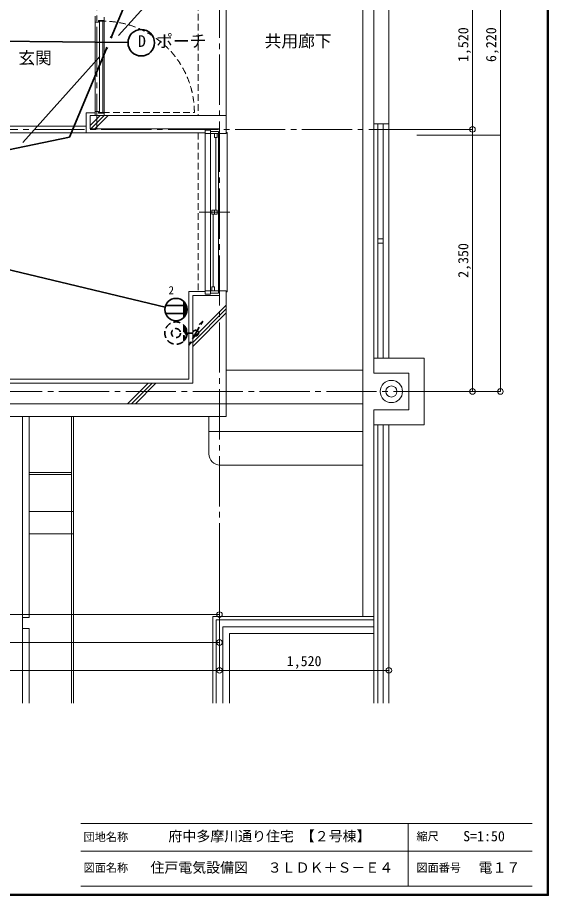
# Model space of a CAD drawing. Units: millimetres at full size, sheet at 1:50. Extents: x -9674 to 9699, y -6794 to 6791.
# Drawn here: x 4936 to 9699, y -6794 to 1077 of the extents above; entities that cross this region are included whole.
import ezdxf
from ezdxf.enums import TextEntityAlignment as Align

# ---------------------------------------------------------------- set-up
doc = ezdxf.new("R2010")
doc.units = ezdxf.units.MM
doc.header["$LTSCALE"] = 50
doc.header["$PDMODE"] = 32
doc.header["$PDSIZE"] = 50
doc.linetypes.add('CHAIN2', pattern=[12, 9, -1, 1, -1])
doc.linetypes.add('DASHED1', pattern=[1.8, 1.2, -0.6])
for name, color, linetype, lineweight in [('0-0_図面枠', 7, 'Continuous', 9), ('0-1_タイトル', 7, 'Continuous', 9), ('1-0_芯', 134, 'CHAIN2', 9), ('1-1_躯体', 134, 'Continuous', 9), ('1-2_間仕切', 134, 'Continuous', 9), ('1-3_建具', 134, 'Continuous', 9), ('1-6_ﾊﾞﾙｺﾆｰ・階段', 134, 'Continuous', 9), ('1-8_ハッチ', 134, 'Continuous', 9), ('1-B_寸法', 134, 'Continuous', 9), ('1-C_梁', 134, 'DASHED1', 9), ('2-0_芯', 2, 'Continuous', 35), ('2-E', 2, 'Continuous', 35), ('3-2', 3, 'DASHED1', 35), ('3-3', 1, 'Continuous', 25), ('3-E', 3, 'Continuous', 35)]:
    doc.layers.add(name, color=color, linetype=linetype, lineweight=lineweight)
doc.layers.add('1-A_文字', color=134, linetype='Continuous')
doc.styles.add('ＭＳ ゴシック', font='')
doc.styles.get('ＭＳ ゴシック').set_extended_font_data('MS Gothic')

msp = doc.modelspace()

# ---------------------------------------------------------------- linework, layer by layer
at = {"layer": '0-0_図面枠'}
for p, q in [((9688.35, -6783.35), (9688.35, 6780.85)), ((9690.11, -6785.11), (9690.11, 6782.61)), ((9691.87, -6786.88), (9691.87, 6784.38)), ((9693.64, 6786.14), (9693.64, -6788.64)), ((9695.4, -6790.4), (9695.4, 6787.9)), ((9697.16, -6792.16), (9697.16, 6789.66)), ((-9673.92, -6793.93), (9698.92, -6793.93)), ((-9672.16, -6792.16), (9697.16, -6792.16)), ((-9670.4, -6790.4), (9695.4, -6790.4)), ((9693.64, -6788.64), (-9668.64, -6788.64)), ((-9666.87, -6786.88), (9691.87, -6786.88)), ((-9665.11, -6785.11), (9690.11, -6785.11)), ((-9663.35, -6783.35), (9688.35, -6783.35))]:
    msp.add_line(p, q, dxfattribs=at)
msp.add_lwpolyline([(9698.92, -6793.93), (9698.92, 6791.43), (-9673.92, 6791.43)], dxfattribs=at)
at = {"layer": '0-1_タイトル'}
for p, q in [((5503.35, -6148.35), (9553.35, -6148.35)), ((8439.55, -6148.35), (8439.55, -6710.85)), ((5503.35, -6398.35), (9553.35, -6398.35)), ((5503.35, -6710.85), (9553.35, -6710.85))]:
    msp.add_line(p, q, dxfattribs=at)
at = {"layer": '1-0_芯'}
for p, q in [((6747.5, 4944.23), (6747.5, -3525.77)), ((5647.5, 1594.23), (5647.5, 74.23)), ((2687.5, 74.23), (8517.5, 74.23)), ((-8492.5, -2275.77), (8517.5, -2275.77))]:
    msp.add_line(p, q, dxfattribs=at)
at = {"layer": '1-1_躯体'}
for p, q in [((5587.5, 198.23), (5587.5, 78.23)), ((5587.5, 198.23), (6807.5, 198.23)), ((6807.5, 198.23), (6807.5, 36.23)), ((5587.5, 78.23), (6747.5, 78.23)), ((6747.5, 78.23), (6747.5, 36.23)), ((6747.5, 36.23), (6807.5, 36.23)), ((6507.5, -1415.77), (6507.5, -2200.77)), ((6507.5, -1415.77), (6747.5, -1415.77)), ((6807.5, -1373.77), (6807.5, -2385.77)), ((4374.5, -2200.77), (6507.5, -2200.77)), ((4332.5, -2385.77), (6807.5, -2385.77))]:
    msp.add_line(p, q, dxfattribs=at)
msp.add_lwpolyline([(6747.5, -1415.77), (6747.5, -1373.77), (6807.5, -1373.77)], dxfattribs=at)
at = {"layer": '1-2_間仕切'}
for p, q in [((5552.5, 104.23), (3567.5, 104.23)), ((5552.5, 43.23), (3567.5, 43.23))]:
    msp.add_line(p, q, dxfattribs=at)
at = {"layer": '1-3_建具'}
for p, q in [((5632.5, 1089.23), (5632.5, 1034.23)), ((5662.5, 1034.23), (5632.5, 1034.23)), ((5632.5, 1034.23), (5632.5, 234.23)), ((5662.5, 1034.23), (5662.5, 1049.23)), ((5672.5, 224.23), (5672.5, 1044.23)), ((5702.5, 1044.23), (5672.5, 1044.23)), ((5702.5, 224.23), (5702.5, 1044.23)), ((5712.5, 219.23), (5712.5, 1049.23)), ((5662.5, 234.23), (5632.5, 234.23)), ((5632.5, 198.23), (5632.5, 234.23)), ((5632.5, 198.23), (5632.5, 219.23)), ((5702.5, 224.23), (5672.5, 224.23)), ((5712.5, 219.23), (5712.5, 198.23)), ((6620.5, 66.23), (6621.53, 66.23)), ((6620.5, 66.23), (6620.5, 36.23)), ((6620.5, 66.23), (6667.5, 66.23)), ((6620.5, 36.23), (6667.5, 36.23)), ((6620.5, -1373.77), (6620.5, 36.23)), ((6667.5, 66.23), (6667.5, 36.23)), ((6737.5, 56.23), (6667.5, 56.23)), ((6667.5, 36.23), (6737.5, 36.23)), ((6667.5, 21.23), (6667.5, 36.23)), ((6667.5, 21.23), (6667.5, -1358.77)), ((6702.5, 1.23), (6702.5, 36.23)), ((6726.5, 1.23), (6702.5, 1.23)), ((6714.5, -651.27), (6714.5, 1.23)), ((6726.5, 1.23), (6726.5, 36.23)), ((6737.5, 56.23), (6737.5, 21.23)), ((6737.5, 21.23), (6737.5, -1358.77)), ((6807.5, 46.23), (6817.5, 46.23)), ((6817.5, -1383.77), (6817.5, 46.23)), ((6840.98, -668.77), (6564.02, -668.77)), ((6678.5, -651.27), (6726.5, -651.27)), ((6690.5, -686.27), (6690.5, -1338.77)), ((6702.5, -651.27), (6702.5, -686.27)), ((6726.5, -651.27), (6726.5, -686.27)), ((6620.5, -1403.77), (6620.5, -1373.77)), ((6620.5, -1373.77), (6667.5, -1373.77)), ((6620.5, -1403.77), (6667.5, -1403.77)), ((6667.5, -1358.77), (6667.5, -1373.77)), ((6667.5, -1373.77), (6737.5, -1373.77)), ((6667.5, -1403.77), (6667.5, -1373.77)), ((6737.5, -1393.77), (6667.5, -1393.77)), ((6678.5, -1338.77), (6702.5, -1338.77)), ((6678.5, -1338.77), (6678.5, -1373.77)), ((6702.5, -1338.77), (6702.5, -1373.77)), ((6737.5, -1393.77), (6737.5, -1358.77)), ((6807.5, -1383.77), (6817.5, -1383.77))]:
    msp.add_line(p, q, dxfattribs=at)
at = {"layer": '1-3_建具', "linetype": 'DASHED1'}
msp.add_line((5702.5, 224.23), (6522.5, 224.23), dxfattribs=at)
at = {"layer": '1-3_建具'}
for points in [[(5662.5, 1049.23), (5712.5, 1049.23), (5712.5, 1079.23)], [(5662.5, 234.23), (5662.5, 219.23), (5712.5, 219.23)], [(6678.5, -651.27), (6678.5, -686.27), (6726.5, -686.27)]]:
    msp.add_lwpolyline(points, dxfattribs=at)
at = {"layer": '1-3_建具', "linetype": 'DASHED1'}
msp.add_arc((5702.5, 224.23), 820, 0, 90, dxfattribs=at)
at = {"layer": '1-6_ﾊﾞﾙｺﾆｰ・階段'}
for p, q in [((8032.5, -4294.4), (8032.5, 2017.22)), ((8132.5, 124.23), (8132.5, 1986.16)), ((6807.5, 1470.23), (6807.5, 198.23)), ((8167.5, 124.23), (8167.5, -1975.77)), ((8217.5, 124.23), (8217.5, -1975.77)), ((8267.5, 124.23), (8267.5, -1975.77)), ((8167.5, -905.77), (8217.5, -905.77)), ((8167.5, -945.77), (8217.5, -945.77)), ((8132.5, -1975.77), (8582.5, -1975.77)), ((8582.5, -1975.77), (8582.5, -2575.77)), ((6807.5, -2085.77), (8032.5, -2085.77)), ((6807.5, -2385.77), (8032.5, -2385.77)), ((6807.5, -2500.77), (6807.5, -2385.77)), ((4342.5, -2500.77), (6807.5, -2500.77)), ((4979.5, -2500.77), (4979.5, -5071.4)), ((5039.5, -2500.77), (5039.5, -4300.77)), ((5419.5, -2500.77), (5419.5, -5071.4)), ((5439.5, -2500.77), (5439.5, -5071.4)), ((6652.5, -2835.77), (6652.5, -2500.77)), ((8132.5, -2440.77), (8447.5, -2440.77)), ((8132.5, -2440.77), (8132.5, -2575.77)), ((8132.5, -2575.77), (8582.5, -2575.77)), ((8132.5, -2575.77), (8132.5, -5071.4)), ((8167.5, -2575.77), (8167.5, -5071.4)), ((8217.5, -2575.77), (8217.5, -5071.4)), ((8267.5, -2575.77), (8267.5, -5071.4)), ((6652.5, -2635.77), (8032.5, -2635.77)), ((6752.5, -2935.77), (8032.5, -2935.77)), ((5039.5, -3000.77), (5419.5, -3000.77)), ((5039.5, -3020.77), (5419.5, -3020.77)), ((5039.5, -3350.77), (5439.5, -3350.77)), ((5039.5, -3550.77), (5439.5, -3550.77)), ((5039.5, -4300.77), (4979.5, -4300.77)), ((6687.5, -4294.4), (6687.5, -5071.4)), ((8132.5, -4294.4), (6687.5, -4294.4)), ((6717.5, -4324.4), (6717.5, -5071.4)), ((8132.5, -4324.4), (6717.5, -4324.4)), ((5039.5, -4400.77), (4979.5, -4400.77)), ((5039.5, -4400.77), (5039.5, -5071.4)), ((6837.5, -4444.4), (6837.5, -5071.4)), ((8132.5, -4444.4), (6837.5, -4444.4))]:
    msp.add_line(p, q, dxfattribs=at)
for points in [[(8132.5, 124.23), (8267.5, 124.23), (8267.5, 1944.23)], [(8132.5, 124.23), (8132.5, -1975.77), (8132.5, -2110.77)], [(8132.5, -2110.77), (8447.5, -2110.77), (8447.5, -2440.77)], [(8132.5, -4384.4), (6777.5, -4384.4), (6777.5, -5071.4)]]:
    msp.add_lwpolyline(points, dxfattribs=at)
for radius in [100, 50]:
    msp.add_circle((8290, -2275.77), radius, dxfattribs=at)
msp.add_arc((6752.5, -2835.77), 100, 180, 270, dxfattribs=at)
at = {"layer": '1-8_ハッチ'}
for p, q in [((5552.5, 223.23), (5552.5, 43.23)), ((5552.5, 223.23), (5632.5, 223.23)), ((5587.5, 107.88), (5677.85, 198.23)), ((5593.2, 78.23), (5713.2, 198.23)), ((5628.56, 78.23), (5748.56, 198.23)), ((5552.5, 43.23), (6620.5, 43.23)), ((6472.5, -1380.77), (6472.5, -2165.77)), ((6472.5, -1380.77), (6620.5, -1380.77)), ((6507.5, -1800.55), (6807.5, -1500.55)), ((6507.5, -1835.9), (6807.5, -1535.9)), ((6507.5, -1871.26), (6807.5, -1571.26)), ((4362.5, -2165.77), (6472.5, -2165.77)), ((5922.27, -2385.77), (6107.27, -2200.77)), ((5957.63, -2385.77), (6142.63, -2200.77)), ((5992.98, -2385.77), (6177.98, -2200.77))]:
    msp.add_line(p, q, dxfattribs=at)
at = {"layer": '1-B_寸法'}
for p, q in [((9267.5, 3944.23), (9267.5, -2275.77)), ((9017.5, 1594.23), (9017.5, 74.23)), ((8517.5, 74.23), (9017.5, 74.23)), ((8517.5, 21.23), (9267.5, 21.23)), ((9017.5, 74.23), (9017.5, -2275.77)), ((8517.5, -2275.77), (9267.5, -2275.77)), ((6747.5, -4775.77), (6747.5, -3525.77)), ((8267.5, -4775.77), (8267.5, -3525.77)), ((2687.5, -4275.77), (6747.5, -4275.77)), ((1917.5, -4525.77), (6747.5, -4525.77)), ((-6752.5, -4775.77), (6747.5, -4775.77)), ((6747.5, -4775.77), (8267.5, -4775.77))]:
    msp.add_line(p, q, dxfattribs=at)
for p in [(9017.5, 74.23), (9017.5, -2275.77), (9267.5, -2275.77), (6747.5, -4275.77), (6747.5, -4525.77), (6747.5, -4775.77), (8267.5, -4775.77)]:
    msp.add_point(p, dxfattribs=at)
at = {"layer": '1-C_梁'}
for p, q in [((6557.5, 1470.23), (6557.5, 198.23)), ((6557.5, 43.23), (6557.5, -1380.77))]:
    msp.add_line(p, q, dxfattribs=at)
at = {"layer": '2-0_芯'}
for p, q in [((4630.01, 867.34), (5927.58, 852.71)), ((4639.63, -1131.41), (6260.08, -1519.12)), ((6427.67, -1612.53), (6427.67, -1469.7)), ((6430.67, -1609.46), (6430.67, -1472.78)), ((6436.67, -1602.43), (6436.67, -1479.81)), ((6442.67, -1593.8), (6442.67, -1488.44)), ((6451.35, -1506.12), (6263.95, -1506.12)), ((6448.67, -1582.58), (6448.67, -1499.65)), ((6454.67, -1565.44), (6454.67, -1516.8)), ((6451.35, -1576.12), (6263.95, -1576.12))]:
    msp.add_line(p, q, dxfattribs=at)
msp.add_circle((6357.65, -1541.12), 100.02, dxfattribs=at)
at = {"layer": '2-E'}
msp.add_circle((6046.34, 851.37), 118.77, dxfattribs=at)
at = {"layer": '3-2'}
for p, q in [((6534.6, -1752.12), (6597.1, -1643.87)), ((6597.1, -1643.87), (6566.2, -1674.77)), ((6427.65, -1680.71), (6427.65, -1823.53)), ((6433.65, -1687.13), (6433.65, -1817.11)), ((6439.65, -1694.88), (6439.65, -1809.36)), ((6445.65, -1704.62), (6445.65, -1799.62)), ((6451.65, -1718), (6451.65, -1786.24)), ((6457.65, -1752.12), (6509.6, -1752.12)), ((6534.6, -1752.12), (6472.1, -1860.37)), ((6472.1, -1860.37), (6503, -1829.47))]:
    msp.add_line(p, q, dxfattribs=at)
for centre, radius in [((6357.65, -1752.12), 100), ((6357.65, -1752.12), 40), ((6534.6, -1752.12), 25)]:
    msp.add_circle(centre, radius, dxfattribs=at)
at = {"layer": '3-3'}
for p, q in [((6125.81, 1230.73), (5842.49, 914.56)), ((5674.84, 727.47), (4983.69, -43.81))]:
    msp.add_line(p, q, dxfattribs=at)
at = {"layer": '3-E'}
for p, q in [((5960.43, 1340.23), (5776.17, 899.24)), ((5766.95, 903.1), (5785.4, 895.39)), ((5736.32, 803.86), (5402.27, 4.38)), ((5727.09, 807.71), (5745.54, 800)), ((5402.27, 4.38), (4765.3, -125.97))]:
    msp.add_line(p, q, dxfattribs=at)

# ---------------------------------------------------------------- texts
at = {"layer": '0-1_タイトル', "style": 'ＭＳ ゴシック'}
for s, height, p in [('府中多摩川通り住宅 【２号棟】', 91.64, (6290.2, -6335.85)), ('縮尺', 73.31, (8514.55, -6323.35)), ('S=1:50', 91.64, (8933.95, -6335.85)), ('団地名称', 73.31, (5528.35, -6328.57)), ('図面名称', 73.31, (5528.35, -6604.6)), ('住戸電気設備図', 91.64, (6128.35, -6617.1)), ('３ＬＤＫ＋Ｓ－Ｅ４', 91.64, (7180.86, -6617.1)), ('図面番号', 73.31, (8514.55, -6604.6)), ('電１７', 91.64, (9071.45, -6617.1))]:
    msp.add_text(s, height=height, dxfattribs=at).set_placement(p, align=Align.BOTTOM_LEFT)
at = {"layer": '1-A_文字', "style": 'ＭＳ ゴシック'}
for s, p in [('ポーチ', (6180.08, 777.93)), ('共用廊下', (7153.03, 778.32)), ('玄関', (4943.63, 627.39))]:
    msp.add_text(s, height=110, dxfattribs=at).set_placement(p, align=Align.BOTTOM_LEFT)
at = {"layer": '1-B_寸法', "style": 'ＭＳ ゴシック'}
for s, p in [('1,520', (9007.5, 677.98)), ('6,220', (9257.5, 677.98)), ('2,350', (9007.5, -1257.02))]:
    msp.add_text(s, height=91.64, rotation=90, dxfattribs=at).set_placement(p, align=Align.BOTTOM_LEFT)
msp.add_text('1,520', height=91.64, dxfattribs=at).set_placement((7351.25, -4765.77), align=Align.BOTTOM_LEFT)
at = {"layer": '2-0_芯', "color": 7, "style": 'ＭＳ ゴシック'}
msp.add_text('2', height=73.31, dxfattribs=at).set_placement((6290.09, -1426.53), align=Align.BOTTOM_LEFT)
at = {"layer": '2-E', "color": 7, "style": 'ＭＳ ゴシック'}
msp.add_text('D', height=104.5, dxfattribs=at).set_placement((6016.82, 782.47), align=Align.BOTTOM_LEFT)

doc.saveas('drawing.dxf')
